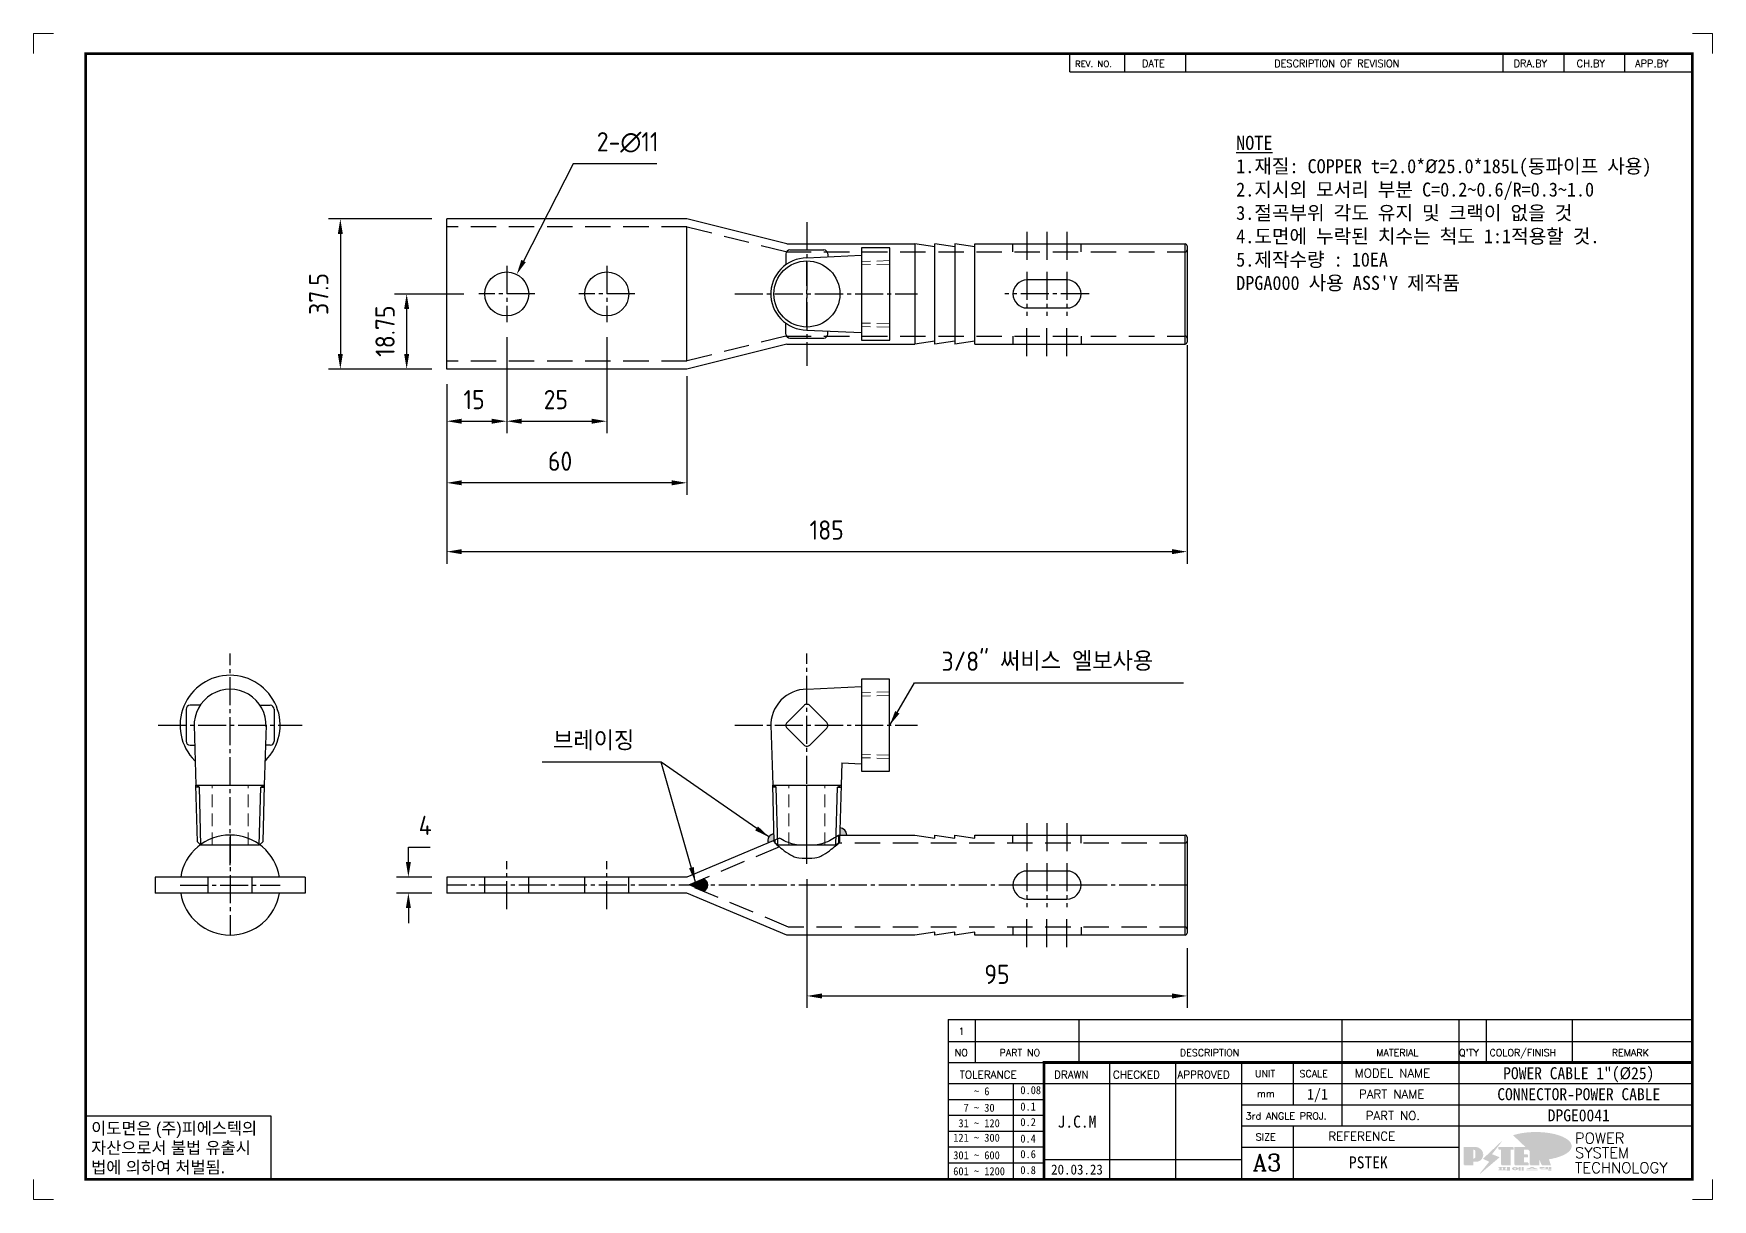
# Model space of a CAD drawing. Header units: millimetres. Extents: x 6089 to 10633, y -545 to 822.
# Drawn here: x 6536.8 to 6956.3, y -545.3 to -254 of the extents above; entities that cross this region are included whole.
import ezdxf
from ezdxf.enums import TextEntityAlignment as Align

# ---------------------------------------------------------------- set-up
doc = ezdxf.new("R2010")
doc.units = ezdxf.units.MM
for name, pattern in [('CENTER', [50.8, 31.75, -6.35, 6.35, -6.35]), ('CENTER1', [10, 7, -1, 1, -1]), ('HIDDEN', [9.525, 6.35, -3.175]), ('HIDDEN2', [4.7625, 3.175, -1.5875]), ('HIDDENX2', [19.05, 12.7, -6.35])]:
    doc.linetypes.add(name, pattern=pattern)
for name, color, linetype in [('______', 7, 'Continuous'), ('CENTER', 1, 'CENTER'), ('FORMAT-1', 7, 'Continuous'), ('line', 3, 'Continuous'), ('THIN', 3, 'Continuous')]:
    doc.layers.add(name, color=color, linetype=linetype)
doc.styles.add('h1', font='')
doc.styles.add('HAN', font='')
doc.styles.add('RC', font='ROMANC.SHX')
doc.styles.add('ROMANT', font='romant')
doc.styles.add('RT', font='ROMANT.SHX', dxfattribs={"oblique": 15})
doc.styles.get("Standard").update_dxf_attribs({"font": 'ISOCP.SHX', "bigfont": 'WHGTXT.SHX'})
doc.styles.get('h1').set_extended_font_data('New Gulim')
doc.styles.get('HAN').set_extended_font_data('GulimChe')
doc.dimstyles.new('PS-1.5', dxfattribs={"dimscale": 1.5, "dimtxt": 3.2, "dimasz": 2.5, "dimexe": 2, "dimexo": 2.5, "dimgap": 2, "dimtad": 1, "dimtoh": 1, "dimrnd": 0.05, "dimzin": 12, "dimdsep": 46, "dimtxsty": 'Standard', "dimcen": 0, "dimclrt": 2, "dimazin": 3, "dimtfac": 1, "dimtofl": 0, "dimtmove": 0, "dimatfit": 3, "dimfxl": 0, "dimtolj": 1, "dimtzin": 0, "dimarcsym": 0})

# ---------------------------------------------------------------- blocks, each defined once
blk = doc.blocks.new('*D262')
at = {"color": 0, "lineweight": -2}
for p, q in [((6655.01, -329.78), (6655.01, -353.82)), ((6640.01, -341.53), (6640.01, -353.82)), ((6643.76, -350.82), (6651.26, -350.82))]:
    blk.add_line(p, q, dxfattribs=at)
at = {"color": 0}
for points in [[(6643.76, -350.19), (6643.76, -351.44), (6640.01, -350.82)], [(6651.26, -350.19), (6651.26, -351.44), (6655.01, -350.82)]]:
    blk.add_solid(points, dxfattribs=at)
at = {"layer": 'DEFPOINTS', "color": 0}
for p in [(6655.01, -326.03), (6640.01, -337.78), (6655.01, -350.82)]:
    blk.add_point(p, dxfattribs=at)
at = {"color": 2, "insert": (6644.2, -343.02), "char_height": 4.8, "attachment_point": 1}
blk.add_mtext('\\A1;15', dxfattribs=at)
blk = doc.blocks.new('*D263')
at = {"color": 0, "lineweight": -2}
for p, q in [((6655.01, -329.78), (6655.01, -353.82)), ((6680.01, -329.78), (6680.01, -353.82)), ((6658.76, -350.82), (6676.26, -350.82))]:
    blk.add_line(p, q, dxfattribs=at)
at = {"color": 0}
for points in [[(6658.76, -350.19), (6658.76, -351.44), (6655.01, -350.82)], [(6676.26, -350.19), (6676.26, -351.44), (6680.01, -350.82)]]:
    blk.add_solid(points, dxfattribs=at)
at = {"layer": 'DEFPOINTS', "color": 0}
for p in [(6655.01, -326.03), (6680.01, -326.03), (6680.01, -350.82)]:
    blk.add_point(p, dxfattribs=at)
at = {"color": 2, "insert": (6664.24, -343.01), "char_height": 4.8, "attachment_point": 1}
blk.add_mtext('\\A1;25', dxfattribs=at)
blk = doc.blocks.new('*D264')
at = {"color": 0, "lineweight": -2}
for p, q in [((6700.01, -339.53), (6700.01, -369.21)), ((6640.01, -341.53), (6640.01, -369.21)), ((6696.26, -366.21), (6643.76, -366.21))]:
    blk.add_line(p, q, dxfattribs=at)
at = {"color": 0}
for points in [[(6643.76, -365.58), (6643.76, -366.83), (6640.01, -366.21)], [(6696.26, -365.58), (6696.26, -366.83), (6700.01, -366.21)]]:
    blk.add_solid(points, dxfattribs=at)
at = {"layer": 'DEFPOINTS', "color": 0}
for p in [(6640.01, -337.78), (6700.01, -335.78), (6640.01, -366.21)]:
    blk.add_point(p, dxfattribs=at)
at = {"color": 2, "insert": (6665.31, -358.41), "char_height": 4.8, "attachment_point": 1}
blk.add_mtext('\\A1;60', dxfattribs=at)
blk = doc.blocks.new('*D265')
at = {"color": 0, "lineweight": -2}
for p, q in [((6644.26, -319.03), (6627.01, -319.03)), ((6630.01, -334.03), (6630.01, -322.78)), ((6636.26, -337.78), (6627.01, -337.78))]:
    blk.add_line(p, q, dxfattribs=at)
at = {"color": 0}
for points in [[(6629.38, -322.78), (6630.63, -322.78), (6630.01, -319.03)], [(6629.38, -334.03), (6630.63, -334.03), (6630.01, -337.78)]]:
    blk.add_solid(points, dxfattribs=at)
at = {"layer": 'DEFPOINTS', "color": 0}
for p in [(6630.01, -319.03), (6648.01, -319.03), (6640.01, -337.78)]:
    blk.add_point(p, dxfattribs=at)
at = {"color": 2, "insert": (6622.21, -334.74), "char_height": 4.8, "attachment_point": 1, "rotation": 90}
blk.add_mtext('\\A1;18.75', dxfattribs=at)
blk = doc.blocks.new('*D266')
at = {"color": 0, "lineweight": -2}
for p, q in [((6825.01, -331.78), (6825.01, -386.41)), ((6640.01, -341.53), (6640.01, -386.41)), ((6643.76, -383.41), (6821.26, -383.41))]:
    blk.add_line(p, q, dxfattribs=at)
at = {"color": 0}
for points in [[(6643.76, -382.78), (6643.76, -384.03), (6640.01, -383.41)], [(6821.26, -382.78), (6821.26, -384.03), (6825.01, -383.41)]]:
    blk.add_solid(points, dxfattribs=at)
at = {"layer": 'DEFPOINTS', "color": 0}
for p in [(6825.01, -328.03), (6640.01, -337.78), (6825.01, -383.41)]:
    blk.add_point(p, dxfattribs=at)
at = {"color": 2, "insert": (6730.68, -375.61), "char_height": 4.8, "attachment_point": 1}
blk.add_mtext('\\A1;185', dxfattribs=at)
blk = doc.blocks.new('*D281')
at = {"color": 0, "lineweight": -2}
for p, q in [((6671.61, -286.54), (6659.22, -310.79)), ((6692.5, -286.54), (6671.61, -286.54))]:
    blk.add_line(p, q, dxfattribs=at)
at = {"color": 0}
blk.add_solid([(6658.66, -310.51), (6659.77, -311.07), (6657.51, -314.13)], dxfattribs=at)
at = {"layer": 'DEFPOINTS', "color": 0}
for p in [(6657.51, -314.13, 0.12), (6652.51, -323.92, 0.17)]:
    blk.add_point(p, dxfattribs=at)
at = {"color": 2, "insert": (6685.24, -281.14), "char_height": 4.8, "attachment_point": 5}
blk.add_mtext('\\A1;2-∅11', dxfattribs=at)
blk = doc.blocks.new('A$C6DE16E48')
at = {"color": 1, "linetype": 'CENTER1'}
for p, q in [((0, -4.66), (0, 47.97)), ((-17.97, 30), (27.62, 30))]:
    blk.add_line(p, q, dxfattribs=at)
at = {"color": 2, "linetype": 'HIDDEN2', "lineweight": 0}
for p, q in [((20.69, 38.33), (13.69, 38.11)), ((20.69, 37.47), (13.69, 37.26)), ((20.69, 22.52), (13.69, 22.74)), ((20.69, 21.67), (13.69, 21.89)), ((-4.5, 0), (-4.5, 15)), ((4.5, 0), (4.5, 15))]:
    blk.add_line(p, q, dxfattribs=at)
at = {"layer": '______', "color": 30}
for p, q in [((0, 39), (13.69, 39.66)), ((-9, 30), (-8.54, 15)), ((8.71, 20.58), (8.54, 15)), ((8.71, 20.58), (13.69, 20.34)), ((-8.54, 15), (8.54, 15)), ((-7.67, 14.5), (-8.52, 14.5)), ((7.67, 14.5), (8.52, 14.5))]:
    blk.add_line(p, q, dxfattribs=at)
blk.add_lwpolyline([(20.69, 18.5), (20.69, 41.5), (13.69, 41.5), (13.69, 18.5)], close=True, dxfattribs=at)
blk.add_lwpolyline([(4.95, 30.71), (0.71, 34.95, 0.414214), (-0.71, 34.95), (-4.95, 30.71, 0.414214), (-4.95, 29.29), (-0.71, 25.05, 0.414214), (0.71, 25.05), (4.95, 29.29, 0.414214)], format="xyb", close=True, dxfattribs=at)
blk.add_lwpolyline([(8.54, 15), (8.16, 0.88), (7.28, 0), (-7.28, 0), (-8.16, 0.88), (-8.54, 15)], dxfattribs=at)
blk.add_arc((0, 30), 9, 90, 182.2974, dxfattribs=at)
at = {"layer": 'CENTER'}
blk.add_line((0, -0.27), (0, 15), dxfattribs=at)
at = {"layer": 'THIN'}
for points in [[(-7.28, 0), (-7.67, 14.5), (-8.54, 15)], [(7.28, 0), (7.67, 14.5), (8.54, 15)]]:
    blk.add_lwpolyline(points, dxfattribs=at)
blk = doc.blocks.new('A$C4E333BA4')
at = {"color": 1, "linetype": 'CENTER1'}
for p, q in [((0, 17.97), (0, -17.97)), ((-17.97, 0), (27.64, 0))]:
    blk.add_line(p, q, dxfattribs=at)
at = {"color": 2, "linetype": 'HIDDEN2', "lineweight": 0}
for p, q in [((20.69, 8.33), (13.69, 8.11)), ((20.69, 7.47), (13.69, 7.26)), ((20.69, -7.48), (13.69, -7.26)), ((20.69, -8.33), (13.69, -8.11))]:
    blk.add_line(p, q, dxfattribs=at)
at = {"layer": '______', "color": 30}
for p, q in [((-5.24, 10), (-5.24, 7.32)), ((-4.24, 11), (4.24, 11)), ((0, 9), (13.69, 9.66)), ((5.24, 10), (5.24, 9.25)), ((-5.24, -10), (-5.24, -7.32)), ((-4.24, -11), (4.24, -11)), ((0, -9), (13.69, -9.66)), ((5.24, -10), (5.24, -9.25))]:
    blk.add_line(p, q, dxfattribs=at)
blk.add_lwpolyline([(20.69, -11.5), (20.69, 11.5), (13.69, 11.5), (13.69, -11.5)], close=True, dxfattribs=at)
for centre, radius, start, end in [((0, 0), 9, 90, 182.2974), ((-4.24, 10), 1, 90, 180), ((4.24, 10), 1, 0, 90), ((0, 0), 9, 177.7026, 270), ((-4.24, -10), 1, 180, 270), ((4.24, -10), 1, 270, 0)]:
    blk.add_arc(centre, radius, start, end, dxfattribs=at)
blk = doc.blocks.new('A$C09921F27')
at = {"color": 1, "linetype": 'CENTER1'}
for p, q in [((0, -5), (0, 47.97)), ((-17.97, 30), (17.97, 30))]:
    blk.add_line(p, q, dxfattribs=at)
at = {"color": 2, "linetype": 'HIDDEN2', "lineweight": 0}
for p, q in [((-4.5, 0), (-4.5, 15)), ((4.5, 0), (4.5, 15))]:
    blk.add_line(p, q, dxfattribs=at)
at = {"layer": '______', "color": 30}
for p, q in [((-11, 34), (-11, 26)), ((-7.48, 35), (-10, 35)), ((7.48, 35), (10, 35)), ((11, 34), (11, 26)), ((-9, 30), (-8.54, 15)), ((9, 30), (8.54, 15)), ((-10, 25), (-8.9, 25)), ((10, 25), (8.9, 25)), ((-8.54, 15), (8.54, 15)), ((-7.67, 14.5), (-8.52, 14.5)), ((7.67, 14.5), (8.52, 14.5))]:
    blk.add_line(p, q, dxfattribs=at)
blk.add_lwpolyline([(8.54, 15), (8.16, 0.88), (7.28, 0), (-7.28, 0), (-8.16, 0.88), (-8.54, 15)], dxfattribs=at)
for centre, radius, start, end in [((0, 30), 12.5, 314.8938, 225.1062), ((0, 30), 9, 357.7026, 182.2974), ((-10, 34), 1, 90, 180), ((10, 34), 1, 0, 90), ((-10, 26), 1, 180, 270), ((10, 26), 1, 270, 0)]:
    blk.add_arc(centre, radius, start, end, dxfattribs=at)
at = {"layer": 'THIN'}
for points in [[(-7.28, 0), (-7.67, 14.5), (-8.54, 15)], [(7.28, 0), (7.67, 14.5), (8.54, 15)]]:
    blk.add_lwpolyline(points, dxfattribs=at)
blk = doc.blocks.new('*D282')
at = {"color": 0, "lineweight": -2}
for p, q in [((6636.26, -300.28), (6610.44, -300.28)), ((6613.44, -304.03), (6613.44, -334.03)), ((6636.26, -337.78), (6610.44, -337.78))]:
    blk.add_line(p, q, dxfattribs=at)
at = {"color": 0}
for points in [[(6612.81, -304.03), (6614.06, -304.03), (6613.44, -300.28)], [(6612.81, -334.03), (6614.06, -334.03), (6613.44, -337.78)]]:
    blk.add_solid(points, dxfattribs=at)
at = {"layer": 'DEFPOINTS', "color": 0}
for p in [(6640.01, -300.28), (6613.44, -337.78), (6640.01, -337.78)]:
    blk.add_point(p, dxfattribs=at)
at = {"color": 2, "insert": (6608.04, -319.03), "char_height": 4.8, "attachment_point": 5, "rotation": 90}
blk.add_mtext('\\A1;37.5', dxfattribs=at)
blk = doc.blocks.new('no3')
at = {"color": 180}
for p, q in [((0, 5.5), (0, 0)), ((0, 5.5), (186, 5.5)), ((6.79, 5.5), (6.79, 0)), ((32.74, 0.11), (32.74, 5.5)), ((98.4, 5.5), (98.4, 0)), ((127.61, 5.5), (127.61, 0)), ((134.43, 5.5), (134.43, 0)), ((155.98, 5.5), (155.98, 0))]:
    blk.add_line(p, q, dxfattribs=at)
at = {"color": 2, "style": 'HAN'}
for tag, p in [('PART-NO', (19.76, 2.75)), ('MATERIAL', (111.38, 2.75)), ("Q'TY", (131.02, 2.75)), ('COLOR/FINISH', (145.2, 2.75)), ('REMARK', (170.76, 2.75))]:
    blk.add_attdef(tag, text='', height=2.9, dxfattribs=at).set_placement(p, align=Align.MIDDLE_CENTER)
blk.add_attdef('DESCRIPTION', text='', height=2.9, dxfattribs=at).set_placement((34.51, 2.75), align=Align.MIDDLE_LEFT)
at = {"color": 2, "style": 'RT', "oblique": 15}
blk.add_attdef('NO', text='', height=1.74, dxfattribs=at).set_placement((3.38, 2.51), align=Align.MIDDLE_CENTER)
blk = doc.blocks.new('t3')
for p, q in [((0, 15.88), (46.25, 15.88)), ((0, 15.88), (0, 0)), ((46.25, 15.88), (46.25, 0)), ((0, 0), (46.25, 0))]:
    blk.add_line(p, q)
at = {"color": 1, "style": 'h1'}
for s, p in [('이도면은 (주)피에스텍의', (1.4, 11.29)), ('자산으로서 불법 유출시', (1.4, 6.41)), ('법에 의하여 처벌됨.', (1.4, 1.52))]:
    blk.add_text(s, height=3, dxfattribs=at).set_placement(p)
blk = doc.blocks.new('new LOGO')
at = {"layer": 'line'}
h = blk.add_hatch(color=1, dxfattribs=at)
h.paths.add_polyline_path([(41.5, 16.4), (54.3, 16.4, 1), (54.3, 82.9), (0, 82.9), (0, -0.1), (41.5, -0.1)])
h.paths.add_polyline_path([(41.5, 27.9), (41.5, 71.9), (43.6, 71.9, -0.414214), (54.6, 60.9), (54.6, 38.9, -0.414214), (43.6, 27.9)], flags=16)
h.paths.add_polyline_path([(214.7, 71.9), (227.5, 71.9), (227.5, 82.9), (159.7, 82.9), (159.7, 71.9), (172.5, 71.9), (172.5, -0.1), (214.7, -0.1)])
h.paths.add_polyline_path([(276, 37.4), (294.8, 37.4), (294.8, 49.1), (276, 49.1), (276, 71.9), (294.8, 71.9), (294.8, 82.9), (234.5, 82.9), (234.5, -0.1), (297, -0.1), (297, 10.9), (276, 10.9)])
h.paths.add_polyline_path([(347.2, 35.2), (359.7, -0.1), (400.5, -0.1), (379.6, 66.8), (399.7, 82.9), (380.6, 82.9), (347.2, 61.6), (347.2, 82.9), (305.5, 82.9), (305.5, -0.1), (347.2, -0.1)])
h = blk.add_hatch(color=250, dxfattribs=at)
h.paths.add_polyline_path([(44.5, 69.4), (46.6, 69.4, -0.129793), (52, 68, 0.221832), (43.6, 71.9), (41.5, 71.9), (41.5, 27.9), (43.6, 27.9, 0.02048), (44.5, 28)], flags=17)
h.paths.add_polyline_path([(44.5, 13.9), (57.3, 13.9, 0.72362), (77.1, 73.9, -0.679777), (54.3, 16.4), (41.5, 16.4), (41.5, -0.1), (3, -0.1), (3, -2.6), (44.5, -2.6)])
h.paths.add_polyline_path([(117.9, 14.2), (71.5, -44.4), (77.1, -39.6), (120.8, 15.6), (92, 28.9), (173.3, 106), (177.5, 111.4), (89.1, 27.6)])
h.paths.add_polyline_path([(162.7, 71.9), (162.7, 69.4), (172.5, 69.4), (172.5, 71.9)], flags=17)
h.paths.add_polyline_path([(217.7, 69.4), (230.5, 69.4), (230.5, 80.4), (227.5, 80.4), (227.5, 71.9), (214.7, 71.9), (214.7, -0.1), (175.5, -0.1), (175.5, -2.6), (217.7, -2.6)])
h.paths.add_polyline_path([(297.8, 46.6), (294.8, 46.6), (294.8, 37.4), (276, 37.4), (276, 10.9), (279, 10.9), (279, 34.9), (297.8, 34.9)])
h.paths.add_polyline_path([(300, 8.4), (297, 8.4), (297, -0.1), (237.5, -0.1), (237.5, -2.6), (300, -2.6)])
h.paths.add_polyline_path([(297.8, 80.4), (294.8, 80.4), (294.8, 71.9), (276, 71.9), (276, 49.1), (279, 49.1), (279, 69.4), (297.8, 69.4)])
h.paths.add_polyline_path([(350.2, 80.4), (347.2, 80.4), (347.2, 61.6), (350.2, 63.5)])
h.paths.add_polyline_path([(350.2, 26.7), (347.2, 35.2), (347.2, -0.1), (308.5, -0.1), (308.5, -2.6), (350.2, -2.6)])
h.paths.add_polyline_path([(402.7, 80.4), (396.5, 80.4), (379.6, 66.8), (400.5, -0.1), (361.8, -0.1), (362.7, -2.6), (403.5, -2.6), (382.6, 64.3)])
blk.add_hatch(color=5, dxfattribs=at).paths.add_polyline_path([(166.3, 35), (131, 49), (180.4, 112.7), (92, 28.9), (120.8, 15.6), (74.4, -43)])
h = blk.add_hatch(color=253, dxfattribs=at)
edge = h.paths.add_edge_path()
edge.add_ellipse((333.9, 86.4), major_axis=(-165.9, 0), ratio=0.39426, start_angle=111.51268, end_angle=334.46902)
edge.add_ellipse((314.1, 81.2), major_axis=(-153.7, 0), ratio=0.40699, start_angle=121.30662, end_angle=327.74369, ccw=False)
edge.add_line((394, 27.8), (394.7, 25.6))
h = blk.add_hatch(color=250, dxfattribs=at)
edge = h.paths.add_edge_path()
edge.add_ellipse((237.8, -17.6), major_axis=(-14.3, 0), ratio=0.526336, start_angle=192.2456, end_angle=269.07481)
edge.add_line((238.1, -10.1), (237.6, -10.1))
edge.add_ellipse((237.8, -17.6), major_axis=(-14.3, 0), ratio=0.526336, start_angle=270.92519, end_angle=449.07481)
edge.add_line((237.6, -25.1), (238.1, -25.1))
edge.add_ellipse((237.8, -17.6), major_axis=(-14.3, 0), ratio=0.526336, start_angle=450.92519, end_angle=527.7544)
edge.add_line((251.7, -19.2), (254.1, -19.2))
edge.add_line((254.1, -19.2), (254.1, -27.1))
edge.add_line((254.1, -27.1), (263.1, -27.1))
edge.add_line((263.1, -27.1), (263.1, -10.1))
edge.add_line((263.1, -10.1), (254.1, -10.1))
edge.add_line((254.1, -10.1), (254.1, -16))
edge.add_line((254.1, -16), (251.7, -16))
h.paths.add_polyline_path([(241, -16.4), (241, -18.7, -1), (234.4, -18.7), (234.4, -16.4, -1)], flags=16)
h.paths.add_polyline_path([(278.2, -10.1), (268.1, -10.1), (268.1, -27.1), (278.2, -27.1)])
h.paths.add_polyline_path([(310.3, -10.1), (310.3, -11.1, -0.157169), (289.3, -17.5), (294, -19.9, 0.128407), (316.3, -15.9, 0.128407), (338.6, -19.9), (343.3, -17.5, -0.157169), (322.2, -11.1), (322.2, -10.1)])
h.paths.add_polyline_path([(342.1, -25.1), (342.1, -22.3), (290.4, -22.3), (290.4, -25.1)])
h.paths.add_polyline_path([(352, -10.1), (352, -16.2, 0.414214), (354, -18.2), (378.7, -18.2), (378.7, -19.6), (390.2, -19.6), (390.2, -10.1), (378.7, -10.1), (378.7, -13.6), (374.7, -13.6), (374.7, -15.1), (378.7, -15.1), (378.7, -16.2), (364.7, -16.2), (364.7, -15.1), (371.2, -15.1), (371.2, -13.6), (364.7, -13.6), (364.7, -12.6), (374.7, -12.6), (374.7, -10.1)])
h.paths.add_polyline_path([(393.8, -10.1), (393.8, -19.6), (405, -19.6), (405, -10.1)])
h.paths.add_polyline_path([(405, -27.1), (405, -20.9), (356.8, -20.9), (356.8, -23), (391.8, -23), (391.8, -27.1)])
h.paths.add_polyline_path([(200.4, -10.1), (200.4, -22.3), (193.2, -22.3), (193.2, -12.6), (196.6, -12.6), (196.6, -10.1), (161, -10.1), (161, -12.6), (164.5, -12.6), (164.5, -22.3), (161, -22.3), (161, -25.1), (200.4, -25.1), (200.4, -27.1), (213.9, -27.1), (213.9, -10.1)])
h.paths.add_polyline_path([(182, -12.6), (175.6, -12.6), (175.6, -22.3), (182, -22.3)], flags=17)
blk = doc.blocks.new('format-3')
at = {"color": 3, "lineweight": 9}
for p, q in [((0, 286.3), (0, 291.3)), ((5, 291.3), (0, 291.3)), ((414.5, 291.3), (419.5, 291.3)), ((419.5, 286.3), (419.5, 291.3)), ((0, 5), (0, 0)), ((419.5, 5), (419.5, 0)), ((5, 0), (0, 0)), ((414.5, 0), (419.5, 0))]:
    blk.add_line(p, q, dxfattribs=at)
at = {"color": 180}
for p, q in [((258.97, 281.75), (258.97, 286.3)), ((272.71, 281.75), (272.71, 286.3)), ((287.94, 281.75), (287.94, 286.3)), ((367.22, 281.75), (367.22, 286.3)), ((382.45, 281.75), (382.45, 286.3)), ((397.61, 281.75), (397.61, 286.3)), ((258.97, 281.75), (414.5, 281.75)), ((228.5, 39.49), (228.5, 5)), ((228.5, 39.49), (414.5, 39.49)), ((235.29, 39.49), (235.29, 34.21)), ((261.24, 34.21), (261.24, 39.49)), ((326.9, 39.49), (326.9, 34.21)), ((356.11, 39.49), (356.11, 34.21)), ((362.93, 39.49), (362.93, 34.21)), ((384.48, 39.49), (384.48, 34.21)), ((228.5, 34.21), (252.48, 34.21)), ((268.96, 5), (268.96, 34.21)), ((285.45, 5), (285.45, 34.21)), ((301.94, 5), (301.94, 34.21)), ((314.72, 34.21), (314.72, 23.65)), ((326.9, 34.21), (326.9, 18.37)), ((356.11, 34.21), (356.11, 5)), ((228.5, 28.93), (252.48, 28.93)), ((244.89, 5.23), (244.89, 28.93)), ((252.48, 28.93), (414.5, 28.93)), ((228.5, 24.98), (252.48, 24.98)), ((228.5, 21.03), (252.48, 21.03)), ((301.94, 23.65), (414.5, 23.65)), ((228.5, 17.08), (252.48, 17.08)), ((301.94, 18.37), (414.5, 18.37)), ((314.72, 18.37), (314.72, 5)), ((228.5, 13.13), (252.48, 13.13)), ((301.94, 13.09), (356.11, 13.09)), ((228.5, 9.18), (252.48, 9.18)), ((252.48, 9.95), (301.94, 9.95))]:
    blk.add_line(p, q, dxfattribs=at)
at = {"const_width": 0.7}
blk.add_lwpolyline([(252.48, 5), (252.48, 34.21), (414.5, 34.21)], dxfattribs=at)
at = {"layer": 'FORMAT-1', "const_width": 0.7}
blk.add_lwpolyline([(13, 5), (13, 286.3), (414.5, 286.3), (414.5, 5)], close=True, dxfattribs=at)
blk.add_blockref('t3', (13, 5))
at = {"xscale": 0.05400000000000027, "yscale": 0.05400000000000027, "zscale": 0.05400000000000027}
blk.add_blockref('new LOGO', (357.35, 8.65), dxfattribs=at)
at = {"color": 2}
for s, height, style, p in [('REV. NO.', 1.56, 'RC', (260.23, 282.95)), ('DATE', 1.788, 'RC', (276.95, 282.94)), ('DESCRIPTION OF REVISION', 1.7875, 'RC', (309.98, 282.94)), ('DRA.BY', 1.788, 'RC', (369.83, 282.94)), ('CH.BY', 1.788, 'RC', (385.59, 282.94)), ('APP.BY', 1.788, 'RC', (400.18, 282.94)), ('COLOR/FINISH', 1.7424, 'RC', (363.8, 35.83)), ('NO', 1.742, 'RC', (230.16, 35.83)), ('PART NO', 1.742, 'RC', (241.36, 35.83)), ('DESCRIPTION', 1.7424, 'RC', (286.43, 35.83)), ('MATERIAL', 1.742, 'RC', (335.52, 35.83)), ("Q'TY", 1.742, 'RC', (356.17, 35.83)), ('REMARK', 1.742, 'RC', (394.37, 35.83)), (' TOLERANCE', 1.9, 'RC', (230.11, 30.22)), ('DRAWN', 1.9, 'RC', (255, 30.22)), ('CHECKED', 1.9, 'RC', (269.71, 30.22)), ('APPROVED', 1.9, 'RC', (285.8, 30.22)), ('UNIT', 1.742, 'RC', (305.19, 30.55)), ('SCALE', 1.742, 'RC', (316.32, 30.55)), ('MODEL NAME', 2.178, 'RC', (330.12, 30.46)), ('    ~ 6', 2, 'HAN', (229.8, 26.03)), ('0.08', 2, 'HAN', (246.57, 26.31)), ('mm', 1.742, 'RC', (305.67, 25.56)), ('PART NAME', 2.178, 'RC', (331.17, 25.24)), ('  7 ~ 30', 2, 'HAN', (229.8, 21.91)), ('0.1', 2, 'HAN', (246.57, 22.2)), ('3rd ANGLE PROJ.', 1.7424, 'RC', (302.87, 19.97)), ('PART NO.', 2.178, 'RC', (332.84, 19.85)), (' 31 ~ 120', 2, 'HAN', (229.8, 18.04)), ('0.2', 2, 'HAN', (246.57, 18.32)), ('REFERENCE', 2.178, 'RC', (323.52, 14.69)), ('121 ~ 300', 2, 'HAN', (229.8, 14.42)), ('0.4', 2, 'HAN', (246.57, 14.2)), ('SIZE', 1.742, 'RC', (305.39, 14.71)), ('301 ~ 600', 2, 'HAN', (229.8, 10.04)), ('0.6', 2, 'HAN', (246.57, 10.32)), ('601 ~ 1200', 2, 'HAN', (229.8, 6.05)), ('0.8', 2, 'HAN', (246.57, 6.33))]:
    blk.add_text(s, height=height, dxfattribs=dict(at, style=style)).set_placement(p)
at = {"style": 'ROMANT'}
for s, p in [('POWER', (385.15, 13.96)), ('SYSTEM', (385.15, 10.31)), ('TECHNOLOGY', (385.15, 6.56))]:
    blk.add_text(s, height=2.7, dxfattribs=at).set_placement(p)
at = {"color": 2, "lineweight": 25, "style": 'RC'}
blk.add_text('A3', height=4.182, dxfattribs=at).set_placement((304.61, 7.14))
at = {"style": 'HAN'}
for tag, height, p in [('MODEL-NAME', 3, (386.1, 31.53)), ('SCALE', 2.7, (320.81, 26.29)), ('PART-NAME', 3, (386.1, 26.29)), ('CH-BY', 3, (277.21, 19.44)), ('PART-NO', 3, (386.1, 21.01)), ('DRA-BY', 3, (260.72, 19.44)), ('APP-BY', 3, (293.7, 19.44)), ('DRA-DATE', 2.5, (260.72, 7.47)), ('CH-DATE', 2.5, (277.21, 7.47)), ('APP-DATE', 2.5, (293.7, 7.47)), ('관련업체', 3, (333.52, 9.26))]:
    blk.add_attdef(tag, text='', height=height, dxfattribs=at).set_placement(p, align=Align.MIDDLE_CENTER)
blk = doc.blocks.new('*D283')
at = {"color": 0, "lineweight": -2}
for p, q in [((6630.44, -460.96), (6630.44, -457.21)), ((6630.44, -457.21), (6635.84, -457.21)), ((6636.26, -464.71), (6627.44, -464.71)), ((6636.26, -468.71), (6627.44, -468.71)), ((6630.44, -472.46), (6630.44, -476.21))]:
    blk.add_line(p, q, dxfattribs=at)
at = {"color": 0}
for points in [[(6629.81, -460.96), (6631.06, -460.96), (6630.44, -464.71)], [(6629.81, -472.46), (6631.06, -472.46), (6630.44, -468.71)]]:
    blk.add_solid(points, dxfattribs=at)
at = {"layer": 'DEFPOINTS', "color": 0}
for p in [(6630.44, -464.71), (6640.01, -464.71, 0.15), (6640.01, -468.71, 0.15)]:
    blk.add_point(p, dxfattribs=at)
at = {"color": 2, "insert": (6634.64, -451.81), "char_height": 4.8, "attachment_point": 5}
blk.add_mtext('\\A1;4', dxfattribs=at)
blk = doc.blocks.new('*D284')
at = {"color": 0, "lineweight": -2}
for p, q in [((6730.01, -465.2), (6730.01, -497.42)), ((6825.01, -482.46), (6825.01, -497.42)), ((6733.76, -494.42), (6821.26, -494.42))]:
    blk.add_line(p, q, dxfattribs=at)
at = {"color": 0}
for points in [[(6733.76, -493.8), (6733.76, -495.05), (6730.01, -494.42)], [(6821.26, -493.8), (6821.26, -495.05), (6825.01, -494.42)]]:
    blk.add_solid(points, dxfattribs=at)
at = {"layer": 'DEFPOINTS', "color": 0}
for p in [(6730.01, -461.45, 0.15), (6825.01, -478.71, 0.15), (6825.01, -494.42)]:
    blk.add_point(p, dxfattribs=at)
at = {"color": 2, "insert": (6777.51, -489.02), "char_height": 4.8, "attachment_point": 5}
blk.add_mtext('\\A1;95', dxfattribs=at)

msp = doc.modelspace()

# ---------------------------------------------------------------- hatches: boundary and pattern name
h = msp.add_hatch(color=256)
h.dxf.hatch_style = 1
h.paths.add_polyline_path([(6738.261, -452.444), (6738.214, -454.212), (6739.983, -454.212, 0.4063809)])
h.paths.add_polyline_path([(6721.797, -453.978, 0.5274965), (6720.395, -456.15), (6721.839, -455.544)])
h = msp.add_hatch(color=256)
h.dxf.hatch_style = 1
h.paths.add_polyline_path([(6704.122, -465.154), (6700.412, -466.712), (6705.268, -466.712, 0.3280949)])
h.paths.add_polyline_path([(6705.268, -466.712), (6700.412, -466.712), (6704.122, -468.271, 0.3280949)])

# ---------------------------------------------------------------- linework, layer by layer
at = {"color": 6}
for p, q in [((6640.009, -337.776), (6640.009, -300.276)), ((6700.009, -300.276), (6640.009, -300.276)), ((6725.009, -306.526), (6700.009, -300.276)), ((6700.009, -335.776), (6700.009, -302.276)), ((6725.009, -306.526, 0.145), (6757.009, -306.526, 0.145)), ((6757.009, -306.526, 0.145), (6757.009, -331.526, 0.145)), ((6762.009, -307.276, 0.145), (6757.009, -306.526, 0.145)), ((6762.009, -331.526, 0.145), (6762.009, -306.526, 0.145)), ((6767.009, -307.276, 0.145), (6762.009, -306.526, 0.145)), ((6772.009, -307.276, 0.145), (6767.009, -306.526, 0.145)), ((6767.009, -306.526, 0.145), (6767.009, -331.526, 0.145)), ((6772.009, -331.526, 0.145), (6772.009, -306.526, 0.145)), ((6772.009, -306.526, 0.145), (6824.509, -306.526, 0.145)), ((6824.509, -331.526, 0.145), (6824.509, -306.526, 0.145)), ((6825.009, -307.026, 0.145), (6825.009, -331.026, 0.145)), ((6762.009, -330.776, 0.145), (6757.009, -331.526, 0.145)), ((6767.009, -330.776, 0.145), (6762.009, -331.526, 0.145)), ((6772.009, -330.776, 0.145), (6767.009, -331.526, 0.145)), ((6725.009, -331.526), (6700.009, -337.776)), ((6725.009, -331.526, 0.145), (6757.009, -331.526, 0.145)), ((6772.009, -331.526, 0.145), (6824.509, -331.526, 0.145)), ((6700.009, -337.776), (6640.009, -337.776)), ((6723.188, -454.977, 0.145), (6700.009, -464.712, 0.145)), ((6722.009, -455.472, 0.145), (6722.009, -456.212, 0.145)), ((6738.008, -456.212, 0.145), (6738.008, -454.212, 0.145)), ((6738.008, -454.212, 0.145), (6757.009, -454.212, 0.145)), ((6757.009, -454.212, 0.145), (6762.009, -454.962, 0.145)), ((6762.009, -454.962, 0.145), (6762.009, -454.212, 0.145)), ((6762.009, -454.212, 0.145), (6767.009, -454.962, 0.145)), ((6767.009, -454.962, 0.145), (6767.009, -454.212, 0.145)), ((6767.009, -454.212, 0.145), (6772.009, -454.962, 0.145)), ((6772.009, -454.962, 0.145), (6772.009, -454.212, 0.145)), ((6772.009, -454.212, 0.145), (6824.509, -454.212, 0.145)), ((6824.509, -479.212, 0.145), (6824.509, -454.212, 0.145)), ((6825.009, -454.712, 0.145), (6825.009, -455.712, 0.145)), ((6825.009, -455.712, 0.145), (6825.009, -477.712, 0.145)), ((6567.141, -464.712, 0.145), (6567.141, -468.712, 0.145)), ((6604.641, -464.712, 0.145), (6567.141, -464.712, 0.145)), ((6604.641, -464.712, 0.145), (6604.641, -468.712, 0.145)), ((6700.009, -464.712, 0.145), (6640.009, -464.712, 0.145)), ((6640.009, -464.712, 0.145), (6640.009, -468.712, 0.145)), ((6604.641, -468.712, 0.145), (6567.141, -468.712, 0.145)), ((6700.009, -468.712, 0.145), (6640.009, -468.712, 0.145)), ((6725.009, -479.212, 0.145), (6700.009, -468.712, 0.145)), ((6825.009, -477.712, 0.145), (6825.009, -478.712, 0.145)), ((6757.009, -479.212, 0.145), (6725.009, -479.212, 0.145)), ((6762.009, -478.462, 0.145), (6757.009, -479.212, 0.145)), ((6767.009, -478.462, 0.145), (6762.009, -479.212, 0.145)), ((6762.009, -479.212, 0.145), (6762.009, -478.462, 0.145)), ((6772.009, -478.462, 0.145), (6767.009, -479.212, 0.145)), ((6767.009, -479.212, 0.145), (6767.009, -478.462, 0.145)), ((6772.009, -479.212, 0.145), (6772.009, -478.462, 0.145)), ((6824.509, -479.212, 0.145), (6772.009, -479.212, 0.145))]:
    msp.add_line(p, q, dxfattribs=at)
at = {"color": 2, "linetype": 'HIDDEN'}
for p, q in [((6700.009, -302.276), (6640.009, -302.276)), ((6724.762, -308.526), (6700.009, -302.276)), ((6724.762, -308.526, 0.145), (6824.509, -308.526, 0.145)), ((6781.509, -308.526, 0.145), (6781.509, -306.526, 0.145)), ((6798.509, -308.526, 0.145), (6798.509, -306.526, 0.145)), ((6724.762, -329.526), (6700.009, -335.776)), ((6724.762, -329.526, 0.145), (6824.509, -329.526, 0.145)), ((6781.509, -329.526, 0.145), (6781.509, -331.526, 0.145)), ((6798.509, -329.526, 0.145), (6798.509, -331.526, 0.145)), ((6700.009, -335.776), (6640.009, -335.776)), ((6723.138, -457.167, 0.145), (6700.412, -466.712, 0.145)), ((6824.509, -456.212, 0.145), (6738.008, -456.212, 0.145)), ((6781.509, -456.212, 0.145), (6781.509, -454.212, 0.145)), ((6798.509, -456.212, 0.145), (6798.509, -454.212, 0.145)), ((6725.412, -477.212, 0.145), (6700.412, -466.712, 0.145)), ((6824.509, -477.212, 0.145), (6725.412, -477.212, 0.145)), ((6781.509, -477.212, 0.145), (6781.509, -479.212, 0.145)), ((6798.509, -477.212, 0.145), (6798.509, -479.212, 0.145))]:
    msp.add_line(p, q, dxfattribs=at)
at = {"color": 1, "linetype": 'CENTER1'}
for p, q in [((6785.009, -303.526, 0.145), (6785.009, -311.526, 0.145)), ((6790.009, -303.526, 0.145), (6790.009, -311.526, 0.145)), ((6795.009, -303.526, 0.145), (6795.009, -311.526, 0.145)), ((6655.009, -312.026, 0.145), (6655.009, -326.026, 0.145)), ((6680.009, -312.026, 0.145), (6680.009, -326.026, 0.145)), ((6730.009, -327.026, 0.145), (6730.009, -311.027, 0.145)), ((6785.009, -313.526, 0.145), (6785.009, -324.526, 0.145)), ((6790.009, -313.526, 0.145), (6790.009, -324.526, 0.145)), ((6795.009, -313.526, 0.145), (6795.009, -324.526, 0.145)), ((6662.009, -319.026, 0.145), (6648.009, -319.026, 0.145)), ((6687.009, -319.026, 0.145), (6673.009, -319.026, 0.145)), ((6722.009, -319.026, 0.145), (6738.008, -319.026, 0.145)), ((6800.509, -319.026, 0.145), (6779.509, -319.026, 0.145)), ((6785.009, -334.526, 0.145), (6785.009, -326.526, 0.145)), ((6790.009, -334.526, 0.145), (6790.009, -326.526, 0.145)), ((6795.009, -334.526, 0.145), (6795.009, -326.526, 0.145)), ((6785.009, -451.212, 0.145), (6785.009, -459.212, 0.145)), ((6790.009, -451.212, 0.145), (6790.009, -459.212, 0.145)), ((6795.009, -451.212, 0.145), (6795.009, -459.212, 0.145)), ((6585.891, -454.212, 0.145), (6585.891, -479.212, 0.145)), ((6655.009, -472.712, 0.145), (6655.009, -460.712, 0.145)), ((6680.009, -472.712, 0.145), (6680.009, -460.712, 0.145)), ((6785.009, -461.212, 0.145), (6785.009, -472.212, 0.145)), ((6790.009, -461.212, 0.145), (6790.009, -472.212, 0.145)), ((6795.009, -461.212, 0.145), (6795.009, -472.212, 0.145)), ((6573.391, -466.712, 0.145), (6598.391, -466.712, 0.145)), ((6825.009, -466.712, 0.145), (6640.009, -466.712, 0.145)), ((6800.509, -466.712, 0.145), (6779.509, -466.712, 0.145)), ((6785.009, -482.212, 0.145), (6785.009, -474.212, 0.145)), ((6790.009, -482.212, 0.145), (6790.009, -474.212, 0.145)), ((6795.009, -482.212, 0.145), (6795.009, -474.212, 0.145))]:
    msp.add_line(p, q, dxfattribs=at)
at = {"color": 2, "linetype": 'HIDDENX2'}
for p, q in [((6580.391, -468.712, 0.145), (6580.391, -464.712, 0.145)), ((6591.391, -468.712, 0.145), (6591.391, -464.712, 0.145)), ((6649.509, -468.712, 0.145), (6649.509, -464.712, 0.145)), ((6660.509, -468.712, 0.145), (6660.509, -464.712, 0.145)), ((6674.509, -468.712, 0.145), (6674.509, -464.712, 0.145)), ((6685.509, -468.712, 0.145), (6685.509, -464.712, 0.145))]:
    msp.add_line(p, q, dxfattribs=at)
at = {"color": 6, "elevation": 0.145}
for points in [[(6785.009, -322.526), (6795.009, -322.526, 1), (6795.009, -315.526), (6785.009, -315.526, 1)], [(6785.009, -470.212), (6795.009, -470.212, 1), (6795.009, -463.212), (6785.009, -463.212, 1)]]:
    msp.add_lwpolyline(points, format="xyb", close=True, dxfattribs=at)
at = {"color": 6}
for centre, radius in [((6655.009, -319.026, 0.145), 5.5), ((6680.009, -319.026, 0.145), 5.5), ((6730.009, -319.026, 0.145), 8.25)]:
    msp.add_circle(centre, radius, dxfattribs=at)
for centre, radius, start, end in [((6824.509, -307.026, 0.145), 0.5, 0, 90), ((6824.509, -308.026, 0.145), 0.5, 270, 0), ((6824.509, -330.026, 0.145), 0.5, 0, 90), ((6824.509, -331.026, 0.145), 0.5, 270, 0), ((6585.891, -466.712, 0.145), 12.5, 9.2069, 170.7931), ((6824.509, -454.712, 0.145), 0.5, 0, 90), ((6824.509, -455.712, 0.145), 0.5, 270, 0), ((6585.891, -466.712, 0.145), 12.5, 189.2069, 350.7931), ((6824.509, -477.712, 0.145), 0.5, 0, 90), ((6824.509, -478.712, 0.145), 0.5, 270, 0)]:
    msp.add_arc(centre, radius, start, end, dxfattribs=at)
for centre, radius, start, end in [((6738.214, -454.212, 0.145), 1.769, 0, 88.46355), ((6721.839, -455.544, 0.145), 1.566, 91.53645, 202.78241), ((6703.635, -466.712, 0.145), 1.633, 287.34241, 72.65759)]:
    msp.add_arc(centre, radius, start, end)
for points, knots in [([(6722.009, -456.212, 0.145), (6722.009, -456.212, 0.145), (6722.194, -456.374, 0.145), (6722.877, -456.953, 0.145), (6723.373, -457.367, 0.145), (6724.483, -458.228, 0.145), (6725.184, -458.748, 0.145), (6726.349, -459.404, 0.145), (6726.756, -459.6, 0.145), (6727.606, -459.884, 0.145), (6728.049, -459.971, 0.145), (6730.009, -459.971, 0.145)], [3.2241386, 3.2241386, 3.2241386, 3.2241386, 3.4854118, 3.4854118, 3.746685, 3.746685, 4.0227682, 4.0227682, 4.1608098, 4.1608098, 4.2988515, 4.2988515, 4.2988515, 4.2988515]), ([(6730.009, -456.784, 0.145), (6727.651, -456.784, 0.145), (6726.773, -456.609, 0.145), (6725.188, -456.065, 0.145), (6724.478, -455.71, 0.145), (6723.655, -455.256, 0.145), (6723.41, -455.112, 0.145), (6723.188, -454.977, 0.145)], [0, 0, 0, 0, 0.25740555, 0.25740555, 0.5148111, 0.5148111, 0.63222016, 0.63222016, 0.63222016, 0.63222016]), ([(6738.008, -454.212, 0.145), (6738.008, -454.212, 0.145), (6737.833, -454.335, 0.145), (6737.159, -454.775, 0.145), (6736.662, -455.09, 0.145), (6735.539, -455.71, 0.145), (6734.829, -456.065, 0.145), (6733.244, -456.609, 0.145), (6732.366, -456.784, 0.145), (6730.009, -456.784, 0.145)], [3.069374, 3.069374, 3.069374, 3.069374, 3.3235308, 3.3235308, 3.5776876, 3.5776876, 3.8350932, 3.8350932, 4.0924987, 4.0924987, 4.0924987, 4.0924987]), ([(6730.009, -459.971, 0.145), (6731.968, -459.971, 0.145), (6732.411, -459.884, 0.145), (6733.261, -459.6, 0.145), (6733.668, -459.404, 0.145), (6734.833, -458.748, 0.145), (6735.534, -458.228, 0.145), (6736.644, -457.367, 0.145), (6737.14, -456.953, 0.145), (6737.823, -456.374, 0.145), (6738.008, -456.212, 0.145), (6738.008, -456.212, 0.145)], [0, 0, 0, 0, 0.1380416, 0.1380416, 0.2760833, 0.2760833, 0.5521665, 0.5521665, 0.8134397, 0.8134397, 1.0747129, 1.0747129, 1.0747129, 1.0747129])]:
    msp.add_open_spline(points, degree=3, knots=knots, dxfattribs=at)

# ---------------------------------------------------------------- block references
msp.add_blockref('format-3', (6536.784, -545.26)).add_auto_attribs({'DRA-DATE': '20.03.23', 'DRA-BY': 'J.C.M', 'MODEL-NAME': 'POWER CABLE 1"(%%C25)', 'PART-NAME': 'CONNECTOR-POWER CABLE', 'PART-NO': 'DPGE0041', 'SCALE': '1/1', '관련업체': 'PSTEK'})
for name, p in [('A$C4E333BA4', (6730.009, -319.026, 0.145)), ('A$C09921F27', (6585.891, -456.784, 0.145)), ('A$C6DE16E48', (6730.008, -456.784, 0.145))]:
    msp.add_blockref(name, p)
ref = msp.add_blockref('no3', (6765.284, -505.766))
ref.add_attrib('NO', '1', dxfattribs={"color": 2, "height": 1.74, "style": 'RT'}).set_placement((6768.668, -503.259), align=Align.MIDDLE_CENTER)

# ---------------------------------------------------------------- texts
at = {"color": 2, "insert": (6837.291, -279.509), "char_height": 3.5, "attachment_point": 1, "style": 'HAN'}
msp.add_mtext_dynamic_manual_height_columns("{\\LNOTE\\P}1.재질: COPPER t=2.0*{\\fISOCPEUR|b0|i0|c0|p34;%%C}25.0*185L(동파이프 사용)\\P2.지시외 모서리 부분 C=0.2~0.6/R=0.3~1.0\\P3.절곡부위 각도 유지 및 크랙이 없을 것\\P4.도면에 누락된 치수는 척도 1:1적용할 것.\\P{\\C1;5.제작수량 : 10EA\\PDPGA000 사용 ASS'Y 제작품}", width=119.60875, gutter_width=769.295, heights=[0], dxfattribs=at)
at = {"color": 2, "char_height": 4.8}
for s, insert, attachment_point in [('\\A1;3/8" 써비스 엘보사용', (6763.672, -413.191, 0.145), 7), ('브레이징', (6686.884, -433.037, 0.145), 9)]:
    msp.add_mtext(s, dxfattribs=dict(at, insert=insert, attachment_point=attachment_point))

# ---------------------------------------------------------------- dimensions: what is measured, and where the dimension line sits
dim = msp.add_diameter_dim_2p(p1=(6652.505, -323.923, 0.167), p2=(6657.512, -314.129, 0.123), text='2-<>', dimstyle='PS-1.5')
dim.commit()
dim.dimension.update_dxf_attribs({"geometry": '*D281', "text_midpoint": (6685.242, -286.539), "dimtype": 163})
for base, p1, p2, picture, middle in [((6613.439, -337.776), (6640.009, -300.276), (6640.009, -337.776), '*D282', (6608.039, -319.026)), ((6630.439, -464.712), (6640.009, -468.712, 0.145), (6640.009, -464.712, 0.145), '*D283', (6634.639, -451.812))]:
    dim = msp.add_linear_dim(base=base, p1=p1, p2=p2, angle=90, dimstyle='PS-1.5')
    dim.commit()
    dim.dimension.update_dxf_attribs({"geometry": picture, "text_midpoint": middle})
for base, p1, p2, angle, picture, middle in [((6630.009, -319.026, 0.145), (6640.009, -337.776, 0.145), (6648.009, -319.026, 0.145), 90, '*D265', (6630.009, -328.401, 0.145)), ((6655.009, -350.815, 0.145), (6640.009, -337.776, 0.145), (6655.009, -326.026, 0.145), 180, '*D262', (6646.46, -350.815, 0.145)), ((6680.009, -350.815, 0.145), (6655.009, -326.026, 0.145), (6680.009, -326.026, 0.145), 180, '*D263', (6667.037, -350.815, 0.145)), ((6640.009, -366.207, 0.145), (6700.009, -335.776, 0.145), (6640.009, -337.776, 0.145), 180, '*D264', (6668.092, -366.207, 0.145))]:
    dim = msp.add_linear_dim(base=base, p1=p1, p2=p2, angle=angle, dimstyle='PS-1.5')
    dim.commit()
    dim.dimension.update_dxf_attribs({"geometry": picture, "text_midpoint": middle, "dimtype": 160})
dim = msp.add_linear_dim(base=(6825.009, -383.406, 0.145), p1=(6640.009, -337.776, 0.145), p2=(6825.009, -328.026, 0.145), dimstyle='PS-1.5')
dim.commit()
dim.dimension.update_dxf_attribs({"geometry": '*D266', "text_midpoint": (6734.614, -383.406, 0.145), "dimtype": 160})
dim = msp.add_linear_dim(base=(6825.009, -494.42), p1=(6730.008, -461.446, 0.145), p2=(6825.009, -478.712, 0.145), dimstyle='PS-1.5')
dim.commit()
dim.dimension.update_dxf_attribs({"geometry": '*D284', "text_midpoint": (6777.509, -489.02)})

# ---------------------------------------------------------------- leaders
at = {"annotation_type": 0, "has_hookline": 1}
for points, hookline_direction, text_width in [([(6750.701, -426.784, 0.145), (6756.922, -416.191, 0.145), (6760.672, -416.191, 0.145)], 0, 60.44), ([(6720.523, -454.695, 0.145), (6693.634, -436.037, 0.145), (6689.884, -436.037, 0.145)], 1, 23)]:
    msp.add_leader(points, dimstyle='PS-1.5', override={"dimgap": 2, "dimtad": 1}, dxfattribs=dict(at, hookline_direction=hookline_direction, text_width=text_width))
msp.add_leader([(6702.182, -465.969, 0.145), (6693.634, -436.037, 0.145)], dimstyle='PS-1.5', override={"dimgap": 2, "dimtad": 1})

doc.saveas('drawing.dxf')
